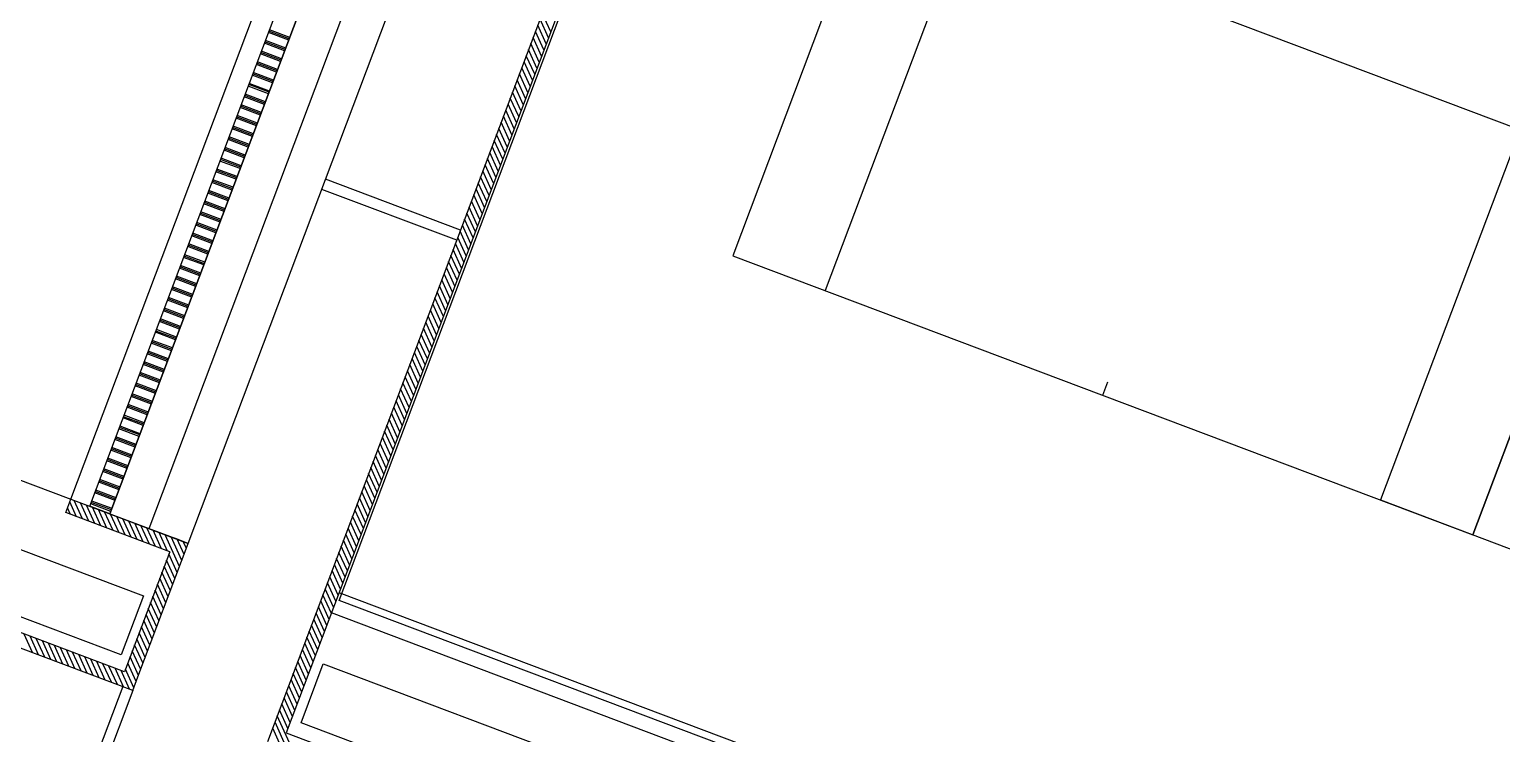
# Model space of a CAD drawing. Header units: millimetres. Extents: x 521005098 to 522149999836, y 174611071 to 175300000107.
# Drawn here: x 521997976876 to 522018396606, y 175106098997 to 175115864628 of the extents above; entities that cross this region are included whole.
import ezdxf

# ---------------------------------------------------------------- set-up
doc = ezdxf.new("R2010")
doc.units = ezdxf.units.MM
doc.header["$LTSCALE"] = 200
for name, color, linetype in [('0-35TEXT', 3, 'Continuous'), ('siteplan$0$0-35TEXT', 3, 'Continuous'), ('siteplan$0$siteplan$0$26', 1, 'Continuous'), ('siteplan$0$siteplan$0$48', 1, 'Continuous'), ('siteplan$0$siteplan$0$59', 1, 'Continuous'), ('siteplan$0$siteplan$0$60', 1, 'Continuous'), ('siteplan$0$siteplan$0$62', 1, 'Continuous'), ('siteplan$0$siteplan$0$63', 1, 'Continuous')]:
    doc.layers.add(name, color=color, linetype=linetype)
doc.layers.get('siteplan$0$0-35TEXT').off()

# ---------------------------------------------------------------- blocks, each defined once
blk = doc.blocks.new('siteplan$0$siteplan')
at = {"layer": 'siteplan$0$siteplan$0$26', "color": 8}
for p, q in [((21499.094, 75009.146), (21512.001, 75043.362)), ((21499.637, 75008.941), (21512.544, 75043.158)), ((21500.18, 75008.736), (21513.087, 75042.953)), ((21516.124, 75034.967), (21507.734, 75012.727)), ((21517.405, 75034.484), (21509.016, 75012.243)), ((21518.652, 75014.471), (21510.952, 75017.375)), ((21519.112, 75015.689), (21516.716, 75009.339)), ((21517.998, 75008.855), (21520.576, 75015.689)), ((21520.576, 75015.689), (21517.998, 75008.855)), ((21507.734, 75012.727), (21517.998, 75008.855)), ((21512.866, 75010.791), (21512.937, 75010.979)), ((21498.552, 75009.35), (21500.18, 75008.736)), ((21516.716, 75009.339), (21526.98, 75005.467))]:
    blk.add_line(p, q, dxfattribs=at)
at = {"layer": 'siteplan$0$siteplan$0$48', "color": 8}
for p, q in [((21482.508, 75014.441), (21499.559, 75008.009)), ((21499.25, 75007.19), (21482.199, 75013.622)), ((21499.559, 75008.009), (21499.25, 75007.19)), ((21501.744, 75006.249), (21502.053, 75007.068)), ((21502.053, 75007.068), (21517.513, 75001.236)), ((21517.204, 75000.417), (21501.744, 75006.249))]:
    blk.add_line(p, q, dxfattribs=at)
at = {"layer": 'siteplan$0$siteplan$0$59', "color": 8}
for p, q in [((21501.282, 75005.991), (21515.029, 75042.434)), ((21515.145, 75042.176), (21501.539, 75006.108)), ((21505.176, 75015.748), (21505.059, 75016.006)), ((21505.207, 75015.832), (21505.091, 75016.09)), ((21505.112, 75015.58), (21504.996, 75015.838)), ((21505.144, 75015.664), (21505.028, 75015.922)), ((21505.017, 75015.328), (21504.901, 75015.586)), ((21505.049, 75015.412), (21504.932, 75015.67)), ((21505.081, 75015.496), (21504.964, 75015.754)), ((21504.954, 75015.16), (21504.837, 75015.417)), ((21504.986, 75015.244), (21504.869, 75015.501)), ((21504.859, 75014.908), (21504.742, 75015.165)), ((21504.891, 75014.992), (21504.774, 75015.249)), ((21504.922, 75015.076), (21504.806, 75015.333)), ((21504.795, 75014.74), (21504.679, 75014.997)), ((21504.827, 75014.824), (21504.711, 75015.081)), ((21504.7, 75014.488), (21504.584, 75014.745)), ((21504.732, 75014.572), (21504.616, 75014.829)), ((21504.764, 75014.656), (21504.647, 75014.913)), ((21504.637, 75014.32), (21504.52, 75014.577)), ((21504.669, 75014.404), (21504.552, 75014.661)), ((21504.574, 75014.151), (21504.457, 75014.409)), ((21504.605, 75014.235), (21504.489, 75014.493)), ((21504.479, 75013.899), (21504.362, 75014.157)), ((21504.51, 75013.983), (21504.394, 75014.241)), ((21504.542, 75014.067), (21504.425, 75014.325)), ((21504.415, 75013.731), (21504.299, 75013.989)), ((21504.447, 75013.815), (21504.33, 75014.073)), ((21504.32, 75013.479), (21504.203, 75013.737)), ((21504.352, 75013.563), (21504.235, 75013.821)), ((21504.383, 75013.647), (21504.267, 75013.905)), ((21504.257, 75013.311), (21504.14, 75013.569)), ((21504.288, 75013.395), (21504.172, 75013.653)), ((21499.294, 75006.955), (21482.017, 75013.472)), ((21504.162, 75013.059), (21504.045, 75013.317)), ((21504.193, 75013.143), (21504.077, 75013.401)), ((21504.225, 75013.227), (21504.108, 75013.485)), ((21499.41, 75006.697), (21481.947, 75013.285)), ((21504.098, 75012.891), (21503.982, 75013.149)), ((21504.13, 75012.975), (21504.013, 75013.233)), ((21504.035, 75012.723), (21503.918, 75012.981)), ((21504.066, 75012.807), (21503.95, 75013.065)), ((21503.94, 75012.471), (21503.823, 75012.729)), ((21503.971, 75012.555), (21503.855, 75012.813)), ((21504.003, 75012.639), (21503.887, 75012.897)), ((21503.876, 75012.303), (21503.76, 75012.561)), ((21503.908, 75012.387), (21503.791, 75012.645)), ((21503.781, 75012.051), (21503.665, 75012.309)), ((21503.813, 75012.135), (21503.696, 75012.393)), ((21503.845, 75012.219), (21503.728, 75012.477)), ((21503.718, 75011.883), (21503.601, 75012.141)), ((21503.75, 75011.967), (21503.633, 75012.225)), ((21503.623, 75011.631), (21503.506, 75011.888)), ((21503.654, 75011.715), (21503.538, 75011.972)), ((21503.686, 75011.799), (21503.57, 75012.057)), ((21503.559, 75011.463), (21503.443, 75011.72)), ((21503.591, 75011.547), (21503.475, 75011.804)), ((21503.496, 75011.295), (21503.379, 75011.552)), ((21503.528, 75011.379), (21503.411, 75011.636)), ((21503.401, 75011.043), (21503.284, 75011.3)), ((21503.433, 75011.127), (21503.316, 75011.384)), ((21503.464, 75011.211), (21503.348, 75011.468)), ((21503.337, 75010.875), (21503.221, 75011.132)), ((21503.369, 75010.959), (21503.253, 75011.216)), ((21503.242, 75010.622), (21503.126, 75010.88)), ((21503.274, 75010.706), (21503.158, 75010.964)), ((21503.306, 75010.791), (21503.189, 75011.048)), ((21503.179, 75010.454), (21503.062, 75010.712)), ((21503.211, 75010.538), (21503.094, 75010.796)), ((21503.084, 75010.202), (21502.967, 75010.46)), ((21503.116, 75010.286), (21502.999, 75010.544)), ((21503.147, 75010.37), (21503.031, 75010.628)), ((21503.021, 75010.034), (21502.904, 75010.292)), ((21503.052, 75010.118), (21502.936, 75010.376)), ((21502.957, 75009.866), (21502.841, 75010.124)), ((21502.989, 75009.95), (21502.872, 75010.208)), ((21502.862, 75009.614), (21502.746, 75009.872)), ((21502.894, 75009.698), (21502.777, 75009.956)), ((21502.925, 75009.782), (21502.809, 75010.04)), ((21502.799, 75009.446), (21502.682, 75009.704)), ((21502.83, 75009.53), (21502.714, 75009.788)), ((21502.704, 75009.194), (21502.587, 75009.452)), ((21502.735, 75009.278), (21502.619, 75009.536)), ((21502.767, 75009.362), (21502.65, 75009.62)), ((21498.481, 75009.163), (21498.552, 75009.35)), ((21498.547, 75009.138), (21498.506, 75009.23)), ((21498.631, 75009.107), (21498.538, 75009.314)), ((21498.552, 75009.35), (21499.993, 75008.807)), ((21498.715, 75009.075), (21498.599, 75009.333)), ((21498.799, 75009.043), (21498.683, 75009.301)), ((21498.883, 75009.012), (21498.767, 75009.269)), ((21498.967, 75008.98), (21498.851, 75009.238)), ((21502.64, 75009.026), (21502.524, 75009.284)), ((21502.672, 75009.11), (21502.555, 75009.368)), ((21499.922, 75008.62), (21498.481, 75009.163)), ((21499.052, 75008.948), (21498.935, 75009.206)), ((21499.136, 75008.916), (21499.019, 75009.174)), ((21499.22, 75008.885), (21499.103, 75009.142)), ((21499.304, 75008.853), (21499.187, 75009.111)), ((21499.388, 75008.821), (21499.271, 75009.079)), ((21499.472, 75008.79), (21499.355, 75009.047)), ((21502.545, 75008.774), (21502.429, 75009.032)), ((21502.577, 75008.858), (21502.46, 75009.116)), ((21502.609, 75008.942), (21502.492, 75009.2)), ((21499.556, 75008.758), (21499.439, 75009.016)), ((21499.64, 75008.726), (21499.523, 75008.984)), ((21499.724, 75008.695), (21499.607, 75008.952)), ((21499.808, 75008.663), (21499.691, 75008.921)), ((21499.892, 75008.631), (21499.775, 75008.889)), ((21500.059, 75008.416), (21499.859, 75008.857)), ((21500.09, 75008.5), (21499.943, 75008.826)), ((21502.482, 75008.606), (21502.365, 75008.864)), ((21502.513, 75008.69), (21502.397, 75008.948)), ((21499.922, 75008.62), (21499.294, 75006.955)), ((21499.481, 75006.884), (21500.18, 75008.736)), ((21500.18, 75008.736), (21499.993, 75008.807)), ((21500.122, 75008.584), (21500.027, 75008.794)), ((21500.154, 75008.668), (21500.111, 75008.762)), ((21502.418, 75008.438), (21502.302, 75008.696)), ((21502.45, 75008.522), (21502.334, 75008.78)), ((21499.964, 75008.164), (21499.847, 75008.422)), ((21499.995, 75008.248), (21499.879, 75008.506)), ((21500.027, 75008.332), (21499.911, 75008.59)), ((21502.323, 75008.186), (21502.207, 75008.444)), ((21502.355, 75008.27), (21502.238, 75008.528)), ((21502.387, 75008.354), (21502.27, 75008.612)), ((21499.9, 75007.996), (21499.784, 75008.254)), ((21499.932, 75008.08), (21499.815, 75008.338)), ((21502.26, 75008.018), (21502.143, 75008.275)), ((21502.292, 75008.102), (21502.175, 75008.359)), ((21499.805, 75007.744), (21499.689, 75008.001)), ((21499.837, 75007.828), (21499.72, 75008.086)), ((21499.869, 75007.912), (21499.752, 75008.17)), ((21502.165, 75007.766), (21502.048, 75008.023)), ((21502.196, 75007.85), (21502.08, 75008.107)), ((21502.228, 75007.934), (21502.112, 75008.191)), ((21499.742, 75007.576), (21499.625, 75007.833)), ((21499.774, 75007.66), (21499.657, 75007.917)), ((21502.101, 75007.598), (21501.985, 75007.855)), ((21502.133, 75007.682), (21502.017, 75007.939)), ((21499.678, 75007.408), (21499.562, 75007.665)), ((21499.71, 75007.492), (21499.594, 75007.749)), ((21502.006, 75007.346), (21501.89, 75007.603)), ((21502.038, 75007.43), (21501.921, 75007.687)), ((21502.07, 75007.514), (21501.953, 75007.771)), ((21498.02, 75007.222), (21497.904, 75007.479)), ((21498.104, 75007.19), (21497.988, 75007.448)), ((21498.188, 75007.158), (21498.072, 75007.416)), ((21499.583, 75007.156), (21499.467, 75007.413)), ((21499.615, 75007.24), (21499.498, 75007.497)), ((21499.647, 75007.324), (21499.53, 75007.581)), ((21501.943, 75007.178), (21501.826, 75007.435)), ((21501.975, 75007.262), (21501.858, 75007.519)), ((21498.272, 75007.127), (21498.156, 75007.384)), ((21498.356, 75007.095), (21498.24, 75007.353)), ((21498.44, 75007.063), (21498.324, 75007.321)), ((21498.524, 75007.032), (21498.408, 75007.289)), ((21498.608, 75007), (21498.492, 75007.258)), ((21498.692, 75006.968), (21498.576, 75007.226)), ((21498.776, 75006.936), (21498.66, 75007.194)), ((21499.52, 75006.988), (21499.403, 75007.245)), ((21499.552, 75007.072), (21499.435, 75007.329)), ((21501.88, 75007.009), (21501.763, 75007.267)), ((21501.911, 75007.093), (21501.795, 75007.351)), ((21498.861, 75006.905), (21498.744, 75007.162)), ((21498.945, 75006.873), (21498.828, 75007.131)), ((21499.029, 75006.841), (21498.912, 75007.099)), ((21499.113, 75006.81), (21498.996, 75007.067)), ((21499.197, 75006.778), (21499.08, 75007.036)), ((21499.281, 75006.746), (21499.164, 75007.004)), ((21499.425, 75006.735), (21499.308, 75006.993)), ((21499.457, 75006.82), (21499.34, 75007.077)), ((21499.488, 75006.904), (21499.372, 75007.161)), ((21501.784, 75006.757), (21501.668, 75007.015)), ((21501.816, 75006.841), (21501.7, 75007.099)), ((21501.848, 75006.925), (21501.731, 75007.183)), ((21499.365, 75006.715), (21499.248, 75006.972)), ((21499.41, 75006.697), (21499.481, 75006.884)), ((21501.721, 75006.589), (21501.605, 75006.847)), ((21501.753, 75006.673), (21501.636, 75006.931)), ((21501.626, 75006.337), (21501.509, 75006.595)), ((21501.658, 75006.421), (21501.541, 75006.679)), ((21501.689, 75006.505), (21501.573, 75006.763)), ((21501.563, 75006.169), (21501.446, 75006.427)), ((21501.594, 75006.253), (21501.478, 75006.511)), ((21501.465, 75005.922), (21501.351, 75006.175)), ((21501.549, 75005.89), (21501.383, 75006.259)), ((21501.633, 75005.859), (21501.414, 75006.343)), ((21501.539, 75006.108), (21517.324, 75000.154))]:
    blk.add_line(p, q, dxfattribs=at)
at = {"layer": 'siteplan$0$siteplan$0$60', "color": 8}
for p, q in [((21498.552, 75009.35), (21511.459, 75043.567)), ((21502.274, 75007.946), (21515.175, 75042.149)), ((21463.474, 75022.582), (21498.552, 75009.35)), ((21537.128, 74994.799), (21502.274, 75007.946))]:
    blk.add_line(p, q, dxfattribs=at)
at = {"layer": 'siteplan$0$siteplan$0$62', "color": 8}
for p, q in [((21503.956, 75013.081), (21502.085, 75013.787)), ((21503.903, 75012.941), (21502.032, 75013.647)), ((21518.198, 75002.046), (21502.273, 75008.053)), ((21517.952, 75001.819), (21502.167, 75007.773)), ((21499.27, 75006.75), (21498, 75003.382)), ((21499.41, 75006.697), (21498.14, 75003.329))]:
    blk.add_line(p, q, dxfattribs=at)
at = {"layer": 'siteplan$0$siteplan$0$63', "color": 8}
for p, q in [((21498.814, 75009.252), (21511.721, 75043.468)), ((21512.001, 75043.362), (21499.094, 75009.146)), ((21501.573, 75015.717), (21501.292, 75015.823)), ((21501.58, 75015.736), (21501.299, 75015.841)), ((21501.587, 75015.754), (21501.306, 75015.86)), ((21501.475, 75015.457), (21501.194, 75015.563)), ((21501.517, 75015.568), (21501.236, 75015.674)), ((21501.524, 75015.587), (21501.243, 75015.693)), ((21501.531, 75015.606), (21501.25, 75015.711)), ((21501.405, 75015.271), (21501.124, 75015.377)), ((21501.412, 75015.29), (21501.131, 75015.396)), ((21501.419, 75015.308), (21501.138, 75015.414)), ((21501.461, 75015.42), (21501.18, 75015.526)), ((21501.468, 75015.438), (21501.187, 75015.544)), ((21501.349, 75015.123), (21501.068, 75015.229)), ((21501.356, 75015.141), (21501.075, 75015.247)), ((21501.363, 75015.16), (21501.082, 75015.266)), ((21501.244, 75014.844), (21500.963, 75014.95)), ((21501.251, 75014.863), (21500.97, 75014.969)), ((21501.293, 75014.974), (21501.012, 75015.08)), ((21501.3, 75014.993), (21501.019, 75015.099)), ((21501.307, 75015.011), (21501.026, 75015.117)), ((21501.181, 75014.677), (21500.9, 75014.783)), ((21501.188, 75014.696), (21500.907, 75014.802)), ((21501.195, 75014.714), (21500.914, 75014.82)), ((21501.237, 75014.826), (21500.956, 75014.932)), ((21501.125, 75014.529), (21500.844, 75014.635)), ((21501.132, 75014.547), (21500.851, 75014.653)), ((21501.139, 75014.566), (21500.858, 75014.672)), ((21501.013, 75014.232), (21500.732, 75014.337)), ((21501.02, 75014.25), (21500.739, 75014.356)), ((21501.027, 75014.269), (21500.746, 75014.375)), ((21501.069, 75014.38), (21500.788, 75014.486)), ((21501.076, 75014.399), (21500.795, 75014.505)), ((21501.083, 75014.417), (21500.802, 75014.523)), ((21500.957, 75014.083), (21500.676, 75014.189)), ((21500.964, 75014.102), (21500.683, 75014.208)), ((21500.971, 75014.12), (21500.69, 75014.226)), ((21500.859, 75013.823), (21500.578, 75013.929)), ((21500.901, 75013.935), (21500.62, 75014.04)), ((21500.908, 75013.953), (21500.627, 75014.059)), ((21500.915, 75013.972), (21500.634, 75014.078)), ((21500.789, 75013.637), (21500.508, 75013.743)), ((21500.796, 75013.656), (21500.515, 75013.762)), ((21500.803, 75013.675), (21500.522, 75013.78)), ((21500.845, 75013.786), (21500.564, 75013.892)), ((21500.852, 75013.805), (21500.571, 75013.91)), ((21500.733, 75013.489), (21500.452, 75013.595)), ((21500.74, 75013.507), (21500.459, 75013.613)), ((21500.747, 75013.526), (21500.466, 75013.632)), ((21500.628, 75013.21), (21500.347, 75013.316)), ((21500.635, 75013.229), (21500.354, 75013.335)), ((21500.677, 75013.34), (21500.396, 75013.446)), ((21500.684, 75013.359), (21500.403, 75013.465)), ((21500.691, 75013.378), (21500.41, 75013.483)), ((21500.564, 75013.043), (21500.284, 75013.149)), ((21500.571, 75013.062), (21500.291, 75013.168)), ((21500.579, 75013.08), (21500.298, 75013.186)), ((21500.621, 75013.192), (21500.34, 75013.298)), ((21500.508, 75012.895), (21500.228, 75013.001)), ((21500.515, 75012.913), (21500.235, 75013.019)), ((21500.522, 75012.932), (21500.242, 75013.038)), ((21500.396, 75012.598), (21500.116, 75012.704)), ((21500.403, 75012.616), (21500.123, 75012.722)), ((21500.41, 75012.635), (21500.13, 75012.741)), ((21500.452, 75012.746), (21500.172, 75012.852)), ((21500.459, 75012.765), (21500.179, 75012.871)), ((21500.466, 75012.783), (21500.186, 75012.889)), ((21500.34, 75012.449), (21500.06, 75012.555)), ((21500.347, 75012.468), (21500.067, 75012.574)), ((21500.354, 75012.486), (21500.074, 75012.592)), ((21500.242, 75012.189), (21499.962, 75012.295)), ((21500.284, 75012.301), (21500.004, 75012.407)), ((21500.291, 75012.319), (21500.011, 75012.425)), ((21500.298, 75012.338), (21500.018, 75012.444)), ((21500.172, 75012.004), (21499.892, 75012.109)), ((21500.179, 75012.022), (21499.899, 75012.128)), ((21500.186, 75012.041), (21499.906, 75012.147)), ((21500.228, 75012.152), (21499.948, 75012.258)), ((21500.235, 75012.171), (21499.955, 75012.277)), ((21500.116, 75011.855), (21499.836, 75011.961)), ((21500.123, 75011.874), (21499.843, 75011.98)), ((21500.13, 75011.892), (21499.85, 75011.998)), ((21500.011, 75011.577), (21499.731, 75011.682)), ((21500.018, 75011.595), (21499.738, 75011.701)), ((21500.06, 75011.707), (21499.78, 75011.812)), ((21500.067, 75011.725), (21499.787, 75011.831)), ((21500.074, 75011.744), (21499.794, 75011.85)), ((21499.948, 75011.409), (21499.667, 75011.515)), ((21499.955, 75011.428), (21499.674, 75011.534)), ((21499.962, 75011.447), (21499.681, 75011.552)), ((21500.004, 75011.558), (21499.724, 75011.664)), ((21499.892, 75011.261), (21499.611, 75011.367)), ((21499.899, 75011.279), (21499.618, 75011.385)), ((21499.906, 75011.298), (21499.625, 75011.404)), ((21499.78, 75010.964), (21499.499, 75011.07)), ((21499.787, 75010.982), (21499.506, 75011.088)), ((21499.794, 75011.001), (21499.513, 75011.107)), ((21499.836, 75011.112), (21499.555, 75011.218)), ((21499.843, 75011.131), (21499.562, 75011.237)), ((21499.85, 75011.15), (21499.569, 75011.255)), ((21499.724, 75010.815), (21499.443, 75010.921)), ((21499.731, 75010.834), (21499.45, 75010.94)), ((21499.738, 75010.852), (21499.457, 75010.958)), ((21499.626, 75010.555), (21499.345, 75010.661)), ((21499.668, 75010.667), (21499.387, 75010.773)), ((21499.675, 75010.685), (21499.394, 75010.791)), ((21499.682, 75010.704), (21499.401, 75010.81)), ((21499.556, 75010.37), (21499.275, 75010.476)), ((21499.563, 75010.388), (21499.282, 75010.494)), ((21499.57, 75010.407), (21499.289, 75010.513)), ((21499.612, 75010.518), (21499.331, 75010.624)), ((21499.619, 75010.537), (21499.338, 75010.643)), ((21499.5, 75010.221), (21499.219, 75010.327)), ((21499.507, 75010.24), (21499.226, 75010.346)), ((21499.514, 75010.258), (21499.233, 75010.364)), ((21499.395, 75009.943), (21499.114, 75010.049)), ((21499.402, 75009.961), (21499.121, 75010.067)), ((21499.444, 75010.073), (21499.163, 75010.179)), ((21499.451, 75010.091), (21499.17, 75010.197)), ((21499.458, 75010.11), (21499.177, 75010.216)), ((21499.332, 75009.776), (21499.051, 75009.881)), ((21499.339, 75009.794), (21499.058, 75009.9)), ((21499.346, 75009.813), (21499.065, 75009.919)), ((21499.388, 75009.924), (21499.107, 75010.03)), ((21499.276, 75009.627), (21498.995, 75009.733)), ((21499.283, 75009.646), (21499.002, 75009.752)), ((21499.29, 75009.664), (21499.009, 75009.77)), ((21499.164, 75009.33), (21498.883, 75009.436)), ((21499.171, 75009.349), (21498.89, 75009.454)), ((21499.178, 75009.367), (21498.897, 75009.473)), ((21499.22, 75009.479), (21498.939, 75009.584)), ((21499.227, 75009.497), (21498.946, 75009.603)), ((21499.234, 75009.516), (21498.953, 75009.622)), ((21499.094, 75009.146), (21498.814, 75009.252)), ((21499.108, 75009.181), (21498.827, 75009.287)), ((21499.115, 75009.2), (21498.834, 75009.306)), ((21499.122, 75009.219), (21498.841, 75009.324))]:
    blk.add_line(p, q, dxfattribs=at)
blk = doc.blocks.new('siteplan')
at = {"layer": 'siteplan$0$0-35TEXT', "xscale": 1000, "yscale": 1000, "zscale": 1000}
blk.add_blockref('siteplan$0$siteplan', (500000000, 100000000), dxfattribs=at)

msp = doc.modelspace()

# ---------------------------------------------------------------- block references
at = {"layer": '0-35TEXT', "xscale": 1000, "yscale": 1000, "zscale": 1000}
msp.add_blockref('siteplan', (500000094.73971, 99999891.38169), dxfattribs=at)

doc.saveas('drawing.dxf')
